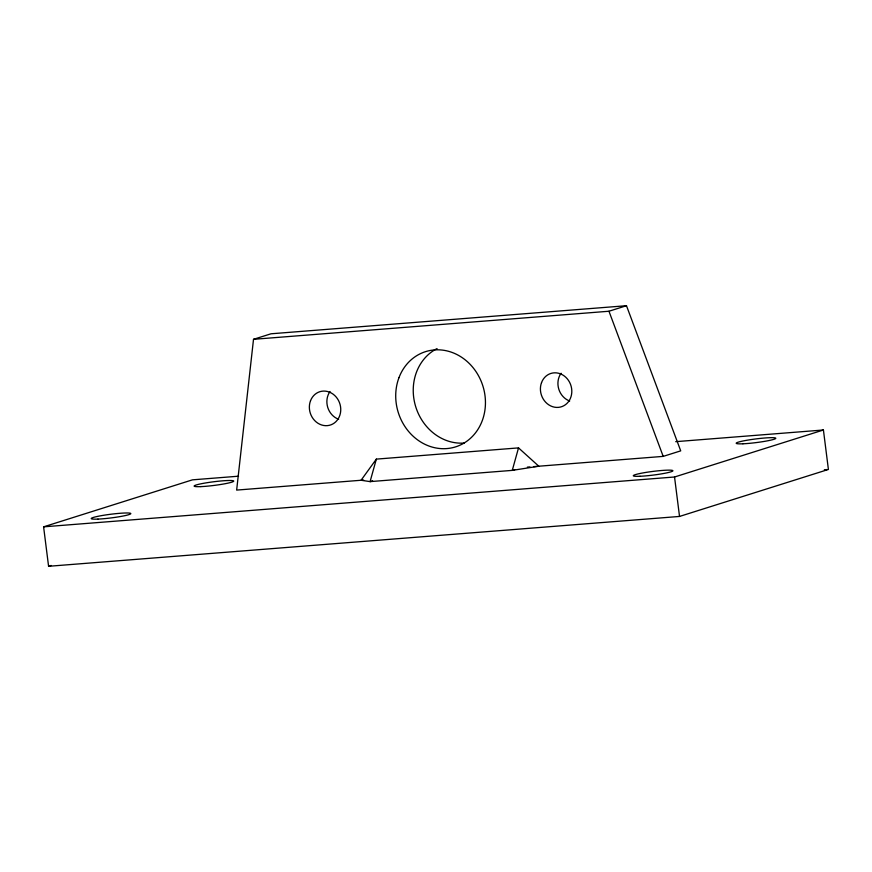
<?xml version="1.0" encoding="UTF-8"?>
<svg xmlns="http://www.w3.org/2000/svg" width="872" height="872" viewBox="0 0 872 872"><rect width="100%" height="100%" fill="white"/><g stroke="black" fill="none" stroke-linecap="round" stroke-linejoin="round"><path stroke-width="1.31" d="M533.719 466.618L663.2 456.383L680.716 450.857L626.478 305.712L271.018 333.791L253.512 339.317L236.65 490.086L363.602 480.058M376.344 459.119L370.077 481.617L361.062 480.254L376.344 459.119L518.524 447.892L538.798 466.215L512.267 470.379L370.077 481.617L372.584 480.821M518.524 447.892L512.267 470.379L514.763 469.594M253.512 339.317L608.961 311.239L626.478 305.712M675.713 441.668L823.419 429.994L828.4 469.452L679.528 516.442L48.581 566.288L43.6 526.841L192.472 479.84L238.547 476.199M48.581 566.288L51.176 565.47M43.6 526.841L674.536 476.995L823.419 429.994M527.364 467.12L529.904 466.912M824.334 469.768L827.048 469.561M608.961 311.239L663.2 456.383M674.536 476.995L679.528 516.442M338.641 419.269A17.473 15.511 72.5 0 1 330.03 391.517M569.688 401.022A17.473 15.511 72.5 0 1 561.088 373.26M464.329 443.041A49.922 44.33 72.5 0 1 415.421 405.742A49.922 44.33 72.5 0 1 437.057 348.582M640.037 476.276A19.969 1.842 -7.2 0 0 672.53 471.174A19.969 1.842 -7.2 0 0 646.719 472.286A19.969 1.842 -7.2 0 0 640.037 476.276M742.933 443.793A19.969 1.842 -7.2 0 0 775.426 438.692A19.969 1.842 -7.2 0 0 749.615 439.804A19.969 1.842 -7.2 0 0 742.933 443.793M200.865 486.62A19.969 1.842 -7.2 0 0 233.358 481.518A19.969 1.842 -7.2 0 0 207.547 482.63A19.969 1.842 -7.2 0 0 200.865 486.62M97.958 519.102A19.969 1.842 -7.2 0 0 130.451 514A19.969 1.842 -7.2 0 0 104.651 515.112A19.969 1.842 -7.2 0 0 97.958 519.102M310.497 400.815A17.473 15.511 72.5 0 0 327.24 425.645A17.473 15.511 72.5 0 0 337.431 398.689A17.473 15.511 72.5 0 0 310.497 400.815M541.545 382.568A17.473 15.511 72.5 0 0 558.287 407.388A17.473 15.511 72.5 0 0 568.49 380.432A17.473 15.511 72.5 0 0 541.545 382.568M398.984 377.641A49.922 44.33 72.5 0 0 446.813 448.579A49.922 44.33 72.5 0 0 475.949 371.559A49.922 44.33 72.5 0 0 398.984 377.641"/></g></svg>
